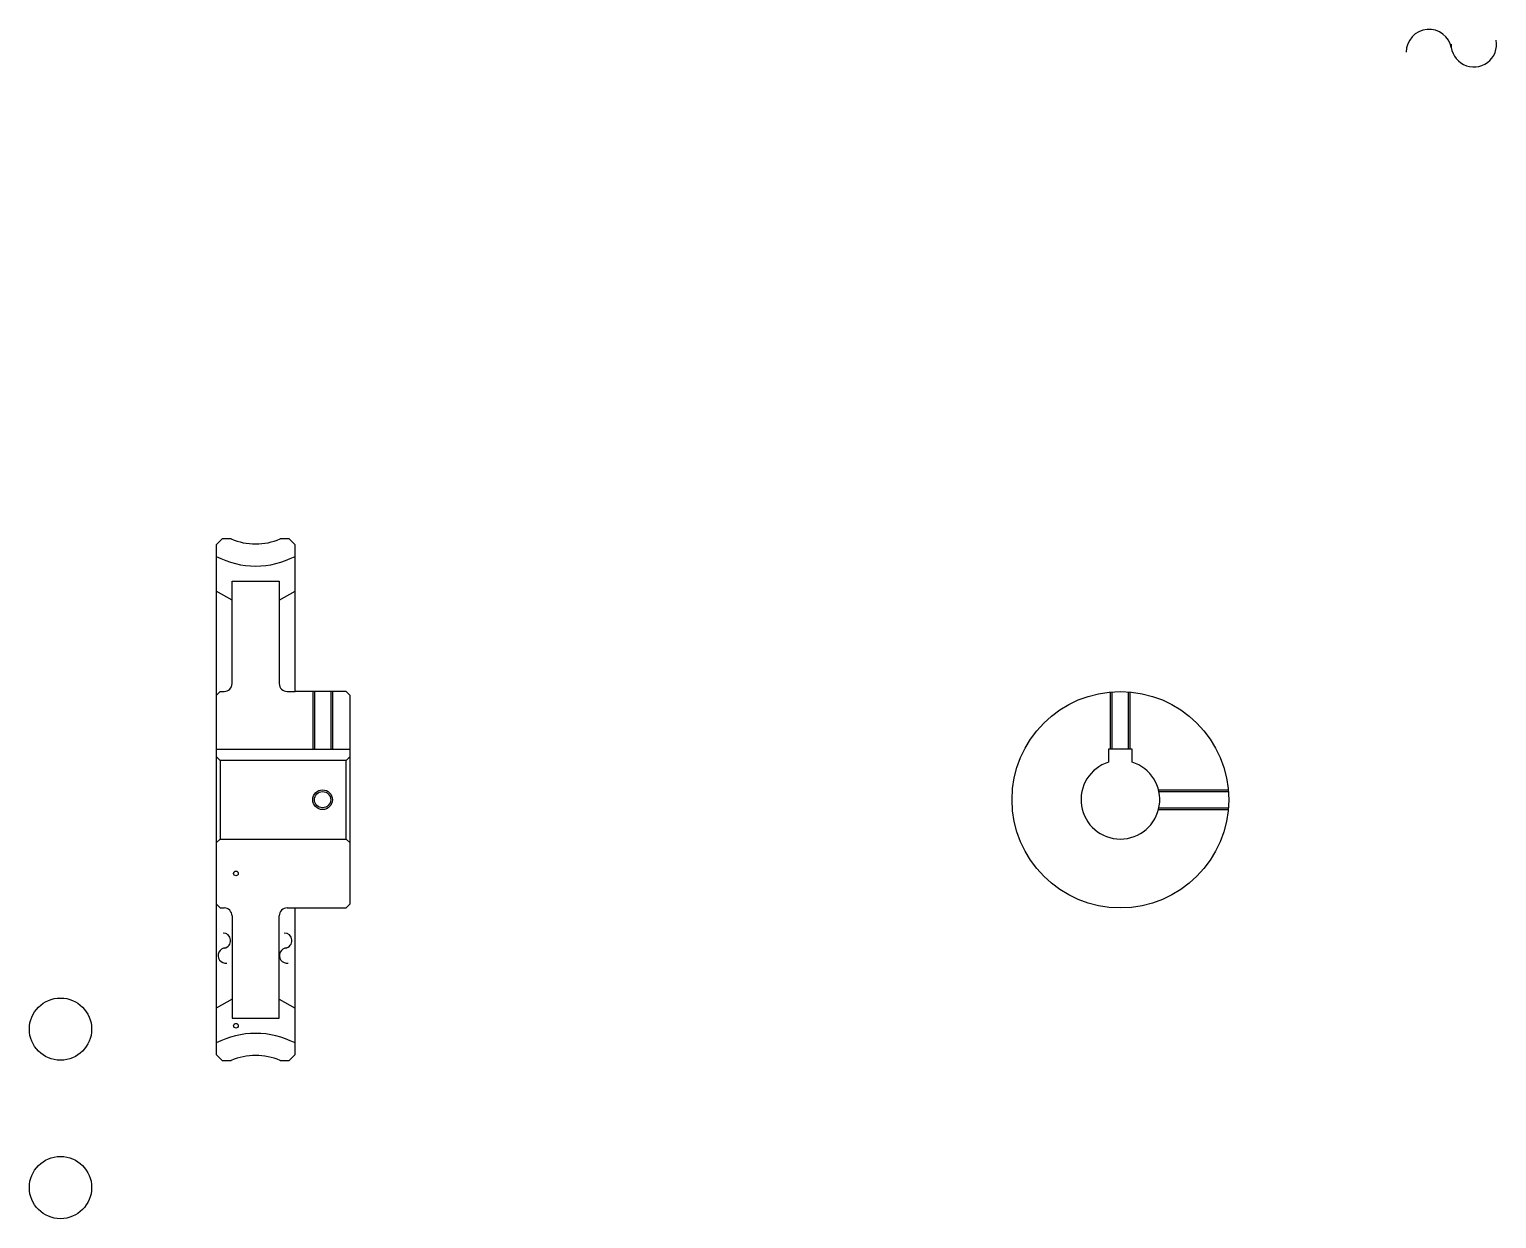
# Model space of a CAD drawing. Header units: metres. Extents: x 107 to 479, y 64 to 366.
import ezdxf

# ---------------------------------------------------------------- set-up
doc = ezdxf.new("R2010")
doc.units = ezdxf.units.M

msp = doc.modelspace()

# ---------------------------------------------------------------- linework, layer by layer
at = {"color": 4}
for p, q in [((170.266663, 225.919434), (170.266663, 199.919434)), ((158.266663, 221.110031), (154.266663, 223.419434)), ((170.266663, 221.110031), (174.266663, 223.419434)), ((172.266663, 197.919434), (174.266663, 197.919434)), ((154.266663, 183.219437), (188.266663, 183.219437)), ((188.266663, 181.419434), (187.266663, 180.419434)), ((154.266663, 159.419434), (155.266663, 160.419434)), ((188.266663, 159.419434), (187.266663, 160.419434)), ((172.266663, 142.919434), (174.266663, 142.919434)), ((170.266663, 114.919434), (170.266663, 140.919434)), ((158.266663, 119.728836), (154.266663, 117.419434)), ((170.266663, 119.728836), (174.266663, 117.419434))]:
    msp.add_line(p, q, dxfattribs=at)
for points in [[(158.066864, 236.669434), (155.766663, 236.669434), (154.266663, 235.169434), (154.266663, 159.419434)], [(170.466461, 104.169434), (172.766663, 104.169434), (174.266663, 105.669434), (174.266663, 142.919434), (187.266663, 142.919434), (188.266663, 143.919434), (188.266663, 196.919434), (187.266663, 197.919434), (174.266663, 197.919434), (174.266663, 235.169434), (172.766663, 236.669434), (170.466461, 236.669434)], [(158.266663, 199.919434), (158.266663, 225.919434), (170.266663, 225.919434)], [(154.266663, 196.919434), (155.266663, 197.919434), (156.266663, 197.919434)], [(178.766663, 197.919434), (178.766663, 183.219437)], [(179.20166, 197.919434), (179.20166, 183.219437)], [(183.331665, 197.919434), (183.331665, 183.219437)], [(183.766663, 197.919434), (183.766663, 183.219437)], [(381.377777, 183.219437), (381.377777, 197.805557)], [(381.812775, 183.219437), (381.812775, 197.841797)], [(385.94278, 183.219437), (385.94278, 197.841797)], [(386.377777, 183.219437), (386.377777, 197.805557)], [(386.877777, 179.958832), (386.877777, 183.219437), (380.877777, 183.219437), (380.877777, 179.958832)], [(154.266663, 181.419434), (155.266663, 180.419434), (155.266663, 160.419434), (187.266663, 160.419434), (187.266663, 180.419434), (155.266663, 180.419434)], [(393.560242, 172.919434), (411.263916, 172.919434)], [(393.662231, 172.484436), (411.30014, 172.484436)], [(393.560242, 167.919434), (411.263916, 167.919434)], [(393.662231, 168.354431), (411.30014, 168.354431)], [(154.266663, 159.419434), (154.266663, 105.669434), (155.766663, 104.169434), (158.066864, 104.169434)], [(154.266663, 143.919434), (155.266663, 142.919434), (156.266663, 142.919434)], [(158.266663, 140.919434), (158.266663, 114.919434), (170.266663, 114.919434)]]:
    msp.add_lwpolyline(points, dxfattribs=at)
for centre, radius in [((383.877777, 170.419434), 27.5), ((181.266663, 170.419434), 2.065)]:
    msp.add_circle(centre, radius, dxfattribs=at)
at = {"color": 7}
msp.add_circle((181.266663, 170.419434), 2.5, dxfattribs=at)
at = {"color": 5}
for centre, radius in [((159.266663, 151.669434), 0.593333), ((114.711105, 112.113876), 7.911111), ((159.266663, 112.981934), 0.593333), ((114.711105, 71.863876), 7.911111)]:
    msp.add_circle(centre, radius, dxfattribs=at)
at = {"color": 7}
for centre, radius, start, end in [((462.256134, 360.394775), 5.785, 10, 180), ((473.65036, 362.4039), 5.785, 180, 10), ((155.983704, 134.616104), 1.928333, 280, 90), ((171.543701, 134.616104), 1.928333, 280, 90), ((156.653397, 130.818024), 1.928333, 90, 280), ((172.213409, 130.818024), 1.928333, 90, 280)]:
    msp.add_arc(centre, radius, start, end, dxfattribs=at)
at = {"color": 4}
for centre, radius, start, end in [((164.266663, 251.419434), 16, 247.20175188, 292.79824812), ((164.266663, 251.419434), 21.625, 242.45612488, 297.54387512), ((156.266663, 199.919434), 2, 270, 0), ((172.266663, 199.919434), 2, 180, 270), ((383.877777, 170.419434), 10, 107.45760275, 72.54239725), ((156.266663, 140.919434), 2, 0, 90), ((172.266663, 140.919434), 2, 90, 180), ((164.266663, 89.419434), 21.625, 62.45612488, 117.54387512), ((164.266663, 89.419434), 16, 67.20175188, 112.79824812)]:
    msp.add_arc(centre, radius, start, end, dxfattribs=at)

doc.saveas('drawing.dxf')
